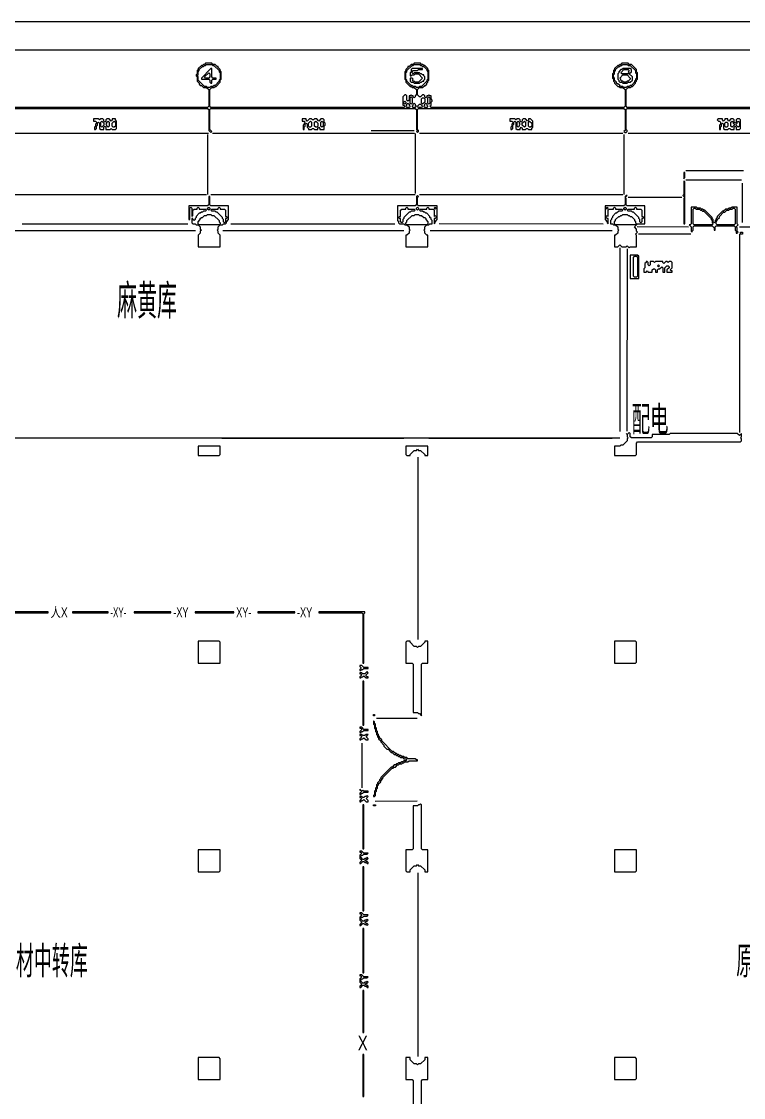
# Model space of a CAD drawing. Extents: x 67 to 3049, y 50 to 1736.
# Drawn here: x 1088 to 1777, y 710 to 1736 of the extents above; entities that cross this region are included whole.
import ezdxf

# ---------------------------------------------------------------- set-up
doc = ezdxf.new("R2010")
doc.units = 0
for name, color, linetype, lineweight in [('OCR_TEXT', 6, 'Continuous', 0), ('TEXT_FALLBACK_OUTLINE', 2, 'Continuous', 0), ('TRACE_STRAIGHT', 5, 'Continuous', 0), ('TRACE_TEXT_SYMBOL', 6, 'Continuous', 0)]:
    doc.layers.add(name, color=color, linetype=linetype, lineweight=lineweight)
doc.styles.add('wqy-unicode', font='wqy-unicode.lff')

msp = doc.modelspace()

# ---------------------------------------------------------------- linework, layer by layer
at = {"layer": 'TEXT_FALLBACK_OUTLINE', "color": 2}
for points in [[(1157, 1643), (1157, 1641), (1159, 1641), (1160, 1640), (1160, 1639), (1159, 1638), (1159, 1636), (1158, 1635), (1158, 1633), (1159, 1633), (1160, 1634), (1160, 1636), (1161, 1637), (1161, 1639), (1162, 1640), (1163, 1639), (1163, 1634), (1164, 1633), (1167, 1633), (1167, 1635), (1168, 1636), (1169, 1635), (1169, 1633), (1173, 1633), (1174, 1634), (1175, 1633), (1178, 1633), (1179, 1634), (1179, 1641), (1178, 1642), (1178, 1643), (1175, 1643), (1175, 1642), (1174, 1641), (1172, 1643), (1170, 1643), (1169, 1642), (1169, 1641), (1168, 1640), (1167, 1641), (1167, 1642), (1166, 1643), (1164, 1643), (1163, 1642), (1162, 1643)], [(1356, 1643), (1356, 1641), (1358, 1641), (1359, 1640), (1358, 1639), (1358, 1638), (1357, 1637), (1357, 1633), (1358, 1633), (1358, 1635), (1359, 1636), (1359, 1638), (1360, 1639), (1361, 1638), (1361, 1635), (1362, 1634), (1362, 1633), (1365, 1633), (1366, 1634), (1367, 1634), (1368, 1633), (1371, 1633), (1371, 1634), (1372, 1635), (1373, 1634), (1373, 1633), (1377, 1633), (1377, 1636), (1378, 1637), (1378, 1639), (1377, 1640), (1377, 1642), (1376, 1643), (1374, 1643), (1372, 1641), (1370, 1643), (1368, 1643), (1367, 1642), (1366, 1642), (1365, 1643), (1363, 1643), (1361, 1641), (1360, 1642), (1360, 1643)], [(1554, 1643), (1554, 1641), (1556, 1641), (1557, 1640), (1557, 1639), (1556, 1638), (1556, 1636), (1555, 1635), (1555, 1633), (1556, 1633), (1557, 1634), (1557, 1637), (1558, 1638), (1558, 1640), (1559, 1641), (1560, 1640), (1560, 1634), (1561, 1633), (1564, 1633), (1564, 1634), (1565, 1635), (1566, 1634), (1566, 1633), (1569, 1633), (1570, 1634), (1571, 1634), (1572, 1633), (1575, 1633), (1575, 1634), (1576, 1635), (1576, 1641), (1574, 1643), (1572, 1643), (1572, 1642), (1571, 1641), (1569, 1643), (1567, 1643), (1566, 1642), (1566, 1641), (1565, 1640), (1564, 1641), (1564, 1642), (1563, 1643), (1561, 1643), (1560, 1642), (1559, 1643)], [(1753, 1643), (1752, 1642), (1753, 1641), (1754, 1641), (1755, 1640), (1755, 1638), (1754, 1637), (1754, 1633), (1755, 1633), (1755, 1635), (1756, 1636), (1756, 1638), (1757, 1639), (1758, 1638), (1758, 1634), (1759, 1633), (1762, 1633), (1763, 1634), (1764, 1634), (1765, 1633), (1768, 1633), (1768, 1635), (1769, 1636), (1770, 1635), (1770, 1633), (1773, 1633), (1774, 1634), (1774, 1642), (1773, 1643), (1771, 1643), (1770, 1642), (1770, 1640), (1769, 1639), (1768, 1640), (1768, 1642), (1767, 1643), (1765, 1643), (1763, 1641), (1762, 1642), (1762, 1643), (1759, 1643), (1759, 1642), (1758, 1641), (1757, 1642), (1757, 1643)], [(1164, 1640), (1165, 1641), (1167, 1639), (1167, 1637), (1165, 1635), (1164, 1636)], [(1170, 1640), (1171, 1641), (1172, 1640), (1172, 1636), (1171, 1635), (1170, 1636), (1170, 1637), (1169, 1638), (1170, 1639)], [(1177, 1641), (1178, 1640), (1178, 1636), (1177, 1635), (1176, 1635), (1175, 1636), (1175, 1639)], [(1364, 1641), (1365, 1640), (1365, 1636), (1364, 1635), (1363, 1635), (1362, 1636), (1362, 1639)], [(1368, 1640), (1369, 1641), (1371, 1639), (1371, 1636), (1370, 1635), (1369, 1635), (1368, 1636)], [(1374, 1640), (1375, 1641), (1376, 1640), (1376, 1636), (1375, 1635), (1374, 1636)], [(1561, 1640), (1562, 1641), (1563, 1640), (1563, 1639), (1564, 1638), (1563, 1637), (1563, 1636), (1562, 1635), (1561, 1636)], [(1568, 1641), (1569, 1640), (1569, 1636), (1568, 1635), (1566, 1637), (1566, 1639)], [(1572, 1640), (1573, 1641), (1575, 1639), (1575, 1636), (1574, 1635), (1573, 1635), (1572, 1636)], [(1759, 1639), (1760, 1640), (1761, 1640), (1762, 1639), (1762, 1636), (1761, 1635), (1760, 1635), (1759, 1636)], [(1765, 1640), (1766, 1641), (1767, 1640), (1767, 1639), (1768, 1638), (1768, 1637), (1766, 1635), (1765, 1636)], [(1771, 1640), (1772, 1641), (1773, 1640), (1773, 1636), (1772, 1635), (1770, 1637), (1770, 1638), (1771, 1639)], [(1684, 1507), (1684, 1506), (1683, 1505), (1683, 1501), (1682, 1500), (1682, 1497), (1684, 1497), (1685, 1498), (1686, 1497), (1690, 1497), (1690, 1499), (1691, 1500), (1692, 1500), (1693, 1499), (1693, 1497), (1695, 1497), (1695, 1499), (1696, 1500), (1697, 1500), (1699, 1502), (1700, 1501), (1700, 1497), (1702, 1497), (1702, 1501), (1704, 1503), (1705, 1503), (1706, 1502), (1706, 1501), (1704, 1499), (1704, 1497), (1709, 1497), (1709, 1498), (1708, 1498), (1707, 1499), (1709, 1501), (1709, 1506), (1708, 1507), (1706, 1507), (1705, 1506), (1704, 1507), (1703, 1507), (1701, 1505), (1700, 1506), (1700, 1507), (1693, 1507), (1692, 1506), (1691, 1507), (1688, 1507), (1688, 1504), (1687, 1503), (1686, 1504), (1686, 1506), (1685, 1507)], [(1695, 1503), (1696, 1504), (1697, 1503), (1696, 1502)], [(1411, 1122), (1411, 1121), (1412, 1120), (1412, 1119), (1411, 1118), (1411, 1117), (1412, 1117), (1413, 1118), (1414, 1118), (1415, 1119), (1419, 1119), (1419, 1120), (1415, 1120), (1413, 1122)], [(1418, 1116), (1416, 1114), (1414, 1114), (1413, 1115), (1411, 1115), (1411, 1114), (1412, 1114), (1413, 1113), (1411, 1111), (1411, 1110), (1412, 1110), (1413, 1111), (1414, 1111), (1415, 1112), (1417, 1110), (1419, 1110), (1419, 1111), (1418, 1111), (1417, 1112), (1417, 1113), (1419, 1115)], [(1411, 1063), (1411, 1062), (1412, 1062), (1413, 1061), (1411, 1059), (1411, 1058), (1412, 1058), (1413, 1059), (1414, 1059), (1415, 1060), (1419, 1060), (1419, 1061), (1415, 1061), (1413, 1063)], [(1411, 1056), (1411, 1055), (1412, 1055), (1413, 1054), (1411, 1052), (1411, 1051), (1412, 1051), (1413, 1052), (1414, 1052), (1415, 1053), (1417, 1051), (1419, 1051), (1419, 1052), (1417, 1054), (1419, 1056), (1417, 1056), (1416, 1055), (1414, 1055), (1413, 1056)], [(1411, 945), (1411, 944), (1412, 944), (1413, 943), (1411, 941), (1411, 938), (1413, 936), (1411, 934), (1411, 933), (1412, 933), (1414, 935), (1415, 935), (1416, 934), (1417, 934), (1418, 933), (1419, 933), (1419, 934), (1418, 935), (1417, 935), (1416, 936), (1417, 937), (1418, 937), (1419, 938), (1418, 939), (1417, 938), (1416, 938), (1415, 937), (1414, 937), (1412, 939), (1412, 940), (1413, 941), (1414, 941), (1415, 942), (1418, 942), (1419, 943), (1415, 943), (1413, 945)], [(1411, 827), (1411, 826), (1412, 826), (1413, 825), (1411, 823), (1411, 820), (1413, 818), (1411, 816), (1411, 815), (1412, 815), (1414, 817), (1415, 817), (1416, 816), (1417, 816), (1418, 815), (1419, 815), (1419, 816), (1418, 817), (1417, 817), (1416, 818), (1417, 819), (1418, 819), (1419, 820), (1418, 821), (1417, 820), (1416, 820), (1415, 819), (1414, 819), (1412, 821), (1412, 822), (1413, 823), (1414, 823), (1415, 824), (1418, 824), (1419, 825), (1415, 825), (1413, 827)]]:
    msp.add_lwpolyline(points, close=True, dxfattribs=at)
at = {"layer": 'TRACE_STRAIGHT', "color": 5}
for p, q in [((68.125, 1735.857), (3046.875, 1735.856)), ((138.125, 1708.734), (3020.625, 1708.734)), ((1422, 1632), (1463, 1632)), ((1070.625, 1629.3), (1266.875, 1629.27)), ((1266, 1628), (1266, 1571)), ((1270.625, 1629.294), (1463.125, 1629.286)), ((1464, 1629), (1464, 1572)), ((1468.125, 1629.309), (1661.875, 1629.263)), ((1663, 1628), (1663, 1571)), ((1666.875, 1629.298), (1858.125, 1629.288)), ((1721.875, 1593.959), (1776.875, 1593.945)), ((1722, 1585), (1775, 1585)), ((1776.09, 1544.124), (1776.135, 1581.626)), ((1070.625, 1570.849), (1264.375, 1570.86)), ((1226, 1571), (1265, 1571)), ((1269, 1571), (1464, 1571)), ((1468.125, 1570.86), (1661.875, 1570.849)), ((1666.875, 1568.333), (1718.125, 1568.366)), ((1089, 1543), (1247, 1543)), ((1288.125, 1543.05), (1444.375, 1543.068)), ((1486.875, 1543.128), (1643.127, 1542.899)), ((1675.615, 1540.391), (1724.382, 1540.016)), ((1773.126, 1540.053), (1850.629, 1540.288)), ((1080.625, 1536.589), (1254.375, 1536.578)), ((1280.625, 1536.578), (1453.125, 1536.593)), ((1478.124, 1536.564), (1651.874, 1536.618)), ((1676.875, 1533.342), (1726.875, 1533.348)), ((1773, 1533), (1773, 1344)), ((1659, 1520), (1659, 1345)), ((1666.039, 1345.375), (1666.249, 1519.126)), ((872, 1339), (1659, 1339)), ((1279.375, 1338.615), (1453.125, 1338.607)), ((1476.875, 1338.618), (1651.875, 1338.605)), ((1466.396, 1320.375), (1466.408, 1146.625)), ((1426.873, 1071.659), (1465.627, 1071.584)), ((1412.855, 1047.875), (1412.863, 1005.375)), ((1425.622, 992.628), (1465.629, 992.75)), ((1466.434, 924.125), (1466.434, 749.125))]:
    msp.add_line(p, q, dxfattribs=at)
at = {"layer": 'TRACE_TEXT_SYMBOL', "color": 6}
for points in [[(1274, 1674), (1278, 1678), (1278, 1680), (1279, 1681), (1279, 1688), (1278, 1689), (1278, 1690), (1276, 1692), (1276, 1693), (1275, 1693), (1273, 1695), (1271, 1695), (1270, 1696), (1264, 1696), (1263, 1695), (1262, 1695), (1261, 1694), (1260, 1694), (1257, 1691), (1257, 1690), (1256, 1689), (1256, 1686), (1255, 1685), (1255, 1684), (1256, 1683), (1256, 1679), (1258, 1677), (1258, 1676), (1259, 1675), (1260, 1675), (1262, 1673), (1265, 1673), (1267, 1671), (1267, 1655), (1266, 1654), (1070, 1654)], [(1466, 1666), (1466, 1671), (1468, 1673), (1471, 1673), (1473, 1675), (1474, 1675), (1475, 1676), (1475, 1677), (1476, 1678), (1476, 1679), (1477, 1680), (1477, 1689), (1476, 1690), (1476, 1691), (1473, 1694), (1472, 1694), (1471, 1695), (1470, 1695), (1469, 1696), (1463, 1696), (1462, 1695), (1460, 1695), (1458, 1693), (1457, 1693), (1457, 1692), (1455, 1690), (1455, 1689), (1454, 1688), (1454, 1681), (1455, 1680), (1455, 1678), (1459, 1674), (1460, 1674), (1461, 1673), (1463, 1673), (1465, 1671), (1465, 1666), (1464, 1665), (1464, 1664), (1463, 1663), (1462, 1664), (1462, 1665), (1461, 1665), (1460, 1666), (1459, 1665), (1458, 1665), (1458, 1661), (1457, 1660), (1456, 1661), (1456, 1665), (1455, 1666), (1454, 1666), (1452, 1664), (1452, 1656), (1453, 1656), (1454, 1655), (1453, 1654), (1269, 1654), (1268, 1655), (1268, 1671), (1270, 1673), (1272, 1673), (1273, 1674), (1274, 1674)], [(1784, 1654), (1666, 1654), (1665, 1655), (1665, 1671), (1667, 1673), (1669, 1673), (1670, 1674), (1671, 1674), (1674, 1677), (1674, 1678), (1675, 1679), (1675, 1680), (1676, 1681), (1676, 1687), (1675, 1688), (1675, 1690), (1670, 1695), (1668, 1695), (1667, 1696), (1661, 1696), (1660, 1695), (1659, 1695), (1658, 1694), (1657, 1694), (1654, 1691), (1654, 1690), (1653, 1689), (1653, 1687), (1652, 1686), (1652, 1682), (1653, 1681), (1653, 1679), (1654, 1678), (1654, 1677), (1657, 1674), (1658, 1674), (1659, 1673), (1662, 1673), (1664, 1671), (1664, 1655), (1663, 1654), (1479, 1654), (1478, 1655), (1479, 1656), (1479, 1659), (1480, 1660), (1480, 1661), (1479, 1662), (1479, 1665), (1478, 1665), (1477, 1666), (1476, 1665), (1475, 1665), (1475, 1664), (1474, 1663), (1473, 1664), (1473, 1665), (1472, 1666), (1471, 1666), (1469, 1664), (1468, 1664), (1466, 1666)], [(1070, 1653), (1266, 1653), (1267, 1652), (1267, 1632), (1269, 1630), (1270, 1631), (1268, 1633), (1268, 1652), (1269, 1653), (1464, 1653), (1465, 1652), (1465, 1633), (1466, 1632), (1465, 1631), (1466, 1630), (1467, 1631), (1467, 1632), (1466, 1633), (1466, 1652), (1467, 1653), (1663, 1653), (1664, 1652), (1664, 1632), (1663, 1631), (1664, 1630), (1665, 1630), (1666, 1631), (1666, 1632), (1665, 1633), (1665, 1652), (1666, 1653)], [(1666, 1653), (1785, 1653)], [(1466, 1570), (1465, 1569), (1465, 1561), (1464, 1560), (1447, 1560), (1447, 1546), (1448, 1545), (1448, 1544), (1449, 1543), (1453, 1543), (1454, 1542), (1456, 1542), (1458, 1540), (1458, 1538), (1459, 1537), (1458, 1536), (1458, 1534), (1456, 1532), (1455, 1532), (1455, 1521), (1476, 1521), (1476, 1532), (1475, 1532), (1473, 1534), (1473, 1536), (1472, 1537), (1473, 1538), (1473, 1540), (1475, 1542), (1477, 1542), (1478, 1543), (1480, 1543), (1480, 1546), (1479, 1547), (1479, 1548), (1478, 1549), (1478, 1550), (1475, 1553), (1474, 1553), (1473, 1554), (1472, 1554), (1471, 1555), (1469, 1555), (1468, 1556), (1469, 1557), (1475, 1557), (1475, 1558), (1476, 1559), (1477, 1558), (1477, 1557), (1481, 1557), (1482, 1556), (1482, 1550), (1483, 1551), (1484, 1550), (1484, 1549), (1483, 1548), (1482, 1548), (1482, 1543), (1483, 1544), (1483, 1545), (1485, 1547), (1485, 1560), (1467, 1560)], [(1467, 1560), (1466, 1561), (1466, 1568), (1467, 1569), (1466, 1570)], [(1665, 1570), (1664, 1569), (1664, 1561), (1663, 1560), (1645, 1560), (1645, 1547), (1647, 1545), (1647, 1544), (1648, 1543), (1648, 1548), (1647, 1548), (1646, 1549), (1646, 1550), (1647, 1551), (1648, 1550), (1648, 1556), (1649, 1557), (1653, 1557), (1653, 1558), (1654, 1559), (1655, 1558), (1655, 1557), (1661, 1557), (1662, 1556), (1661, 1555), (1658, 1555), (1656, 1553), (1655, 1553), (1652, 1550), (1652, 1549), (1651, 1548), (1651, 1547), (1650, 1546), (1650, 1543), (1652, 1543), (1653, 1542), (1655, 1542), (1657, 1540), (1657, 1538), (1658, 1537), (1657, 1536), (1657, 1534), (1655, 1532), (1654, 1532), (1654, 1521), (1657, 1521), (1659, 1523), (1661, 1521), (1665, 1521), (1666, 1522), (1668, 1520), (1669, 1521), (1675, 1521), (1675, 1532), (1674, 1533), (1676, 1535), (1675, 1536), (1675, 1538), (1673, 1540), (1676, 1543), (1683, 1543), (1683, 1560), (1666, 1560), (1665, 1561)], [(1665, 1561), (1665, 1567), (1664, 1568), (1666, 1570), (1665, 1570)], [(1424, 1069), (1424, 1066), (1425, 1065), (1425, 1062), (1426, 1061), (1426, 1059), (1427, 1058), (1427, 1056), (1428, 1055), (1428, 1054), (1429, 1053), (1429, 1052), (1431, 1050), (1431, 1049), (1434, 1046), (1434, 1045), (1437, 1042), (1438, 1042), (1441, 1039), (1442, 1039), (1444, 1037), (1445, 1037), (1446, 1036), (1447, 1036), (1448, 1035), (1449, 1035), (1450, 1034), (1452, 1034), (1453, 1033), (1455, 1033), (1456, 1032), (1455, 1031), (1453, 1031), (1452, 1030), (1451, 1030), (1450, 1029), (1448, 1029), (1447, 1028), (1446, 1028), (1445, 1027), (1444, 1027), (1442, 1025), (1441, 1025), (1431, 1015), (1431, 1014), (1430, 1013), (1430, 1012), (1428, 1010), (1428, 1009), (1427, 1008), (1427, 1006), (1426, 1005), (1426, 1003), (1425, 1002), (1425, 999), (1424, 998), (1424, 997), (1425, 997), (1426, 998), (1426, 1001), (1427, 1002), (1427, 1004), (1428, 1005), (1428, 1007)], [(1428, 1007), (1429, 1008), (1429, 1009), (1431, 1011), (1431, 1012), (1433, 1014), (1433, 1015), (1442, 1024), (1443, 1024), (1444, 1025), (1445, 1025), (1447, 1027), (1448, 1027), (1449, 1028), (1451, 1028), (1452, 1029), (1453, 1029), (1454, 1030), (1457, 1030), (1458, 1031), (1466, 1031), (1466, 1032), (1465, 1032), (1464, 1033), (1457, 1033), (1456, 1034), (1454, 1034), (1453, 1035), (1451, 1035), (1450, 1036), (1449, 1036), (1448, 1037), (1447, 1037), (1446, 1038), (1445, 1038), (1443, 1040), (1442, 1040), (1432, 1050), (1432, 1051), (1430, 1053), (1430, 1054), (1429, 1055), (1429, 1056), (1428, 1057), (1428, 1059), (1427, 1060), (1427, 1062), (1426, 1063), (1426, 1066), (1425, 1067), (1425, 1068), (1424, 1069)]]:
    msp.add_lwpolyline(points, dxfattribs=at)
for points in [[(1264, 1694), (1265, 1695), (1270, 1695), (1271, 1694), (1272, 1694), (1277, 1689), (1277, 1688), (1278, 1687), (1278, 1681), (1277, 1680), (1277, 1679), (1273, 1675), (1272, 1675), (1271, 1674), (1269, 1674), (1268, 1673), (1266, 1673), (1265, 1674), (1263, 1674), (1257, 1680), (1257, 1683), (1256, 1684), (1257, 1685), (1257, 1688), (1258, 1689), (1258, 1690), (1261, 1693), (1262, 1693), (1263, 1694)], [(1462, 1694), (1463, 1695), (1468, 1695), (1469, 1694), (1470, 1694), (1471, 1693), (1472, 1693), (1475, 1690), (1475, 1689), (1476, 1688), (1476, 1681), (1475, 1680), (1475, 1679), (1470, 1674), (1468, 1674), (1467, 1673), (1465, 1673), (1464, 1674), (1462, 1674), (1461, 1675), (1460, 1675), (1456, 1679), (1456, 1680), (1455, 1681), (1455, 1687), (1456, 1688), (1456, 1689), (1461, 1694)], [(1661, 1694), (1662, 1695), (1666, 1695), (1667, 1694), (1669, 1694), (1674, 1689), (1674, 1687), (1675, 1686), (1675, 1682), (1674, 1681), (1674, 1680), (1673, 1679), (1673, 1678), (1670, 1675), (1669, 1675), (1668, 1674), (1666, 1674), (1665, 1673), (1663, 1673), (1662, 1674), (1660, 1674), (1658, 1676), (1657, 1676), (1656, 1677), (1656, 1678), (1654, 1680), (1654, 1682), (1653, 1683), (1653, 1685), (1654, 1686), (1654, 1688), (1655, 1689), (1655, 1690), (1658, 1693), (1659, 1693), (1660, 1694)], [(1269, 1691), (1260, 1682), (1260, 1681), (1267, 1681), (1268, 1680), (1268, 1678), (1269, 1677), (1270, 1677), (1270, 1680), (1271, 1681), (1274, 1681), (1274, 1682), (1271, 1682), (1270, 1683), (1270, 1691)], [(1267, 1687), (1268, 1686), (1268, 1683), (1267, 1682), (1264, 1682), (1263, 1683)], [(1461, 1691), (1460, 1690), (1460, 1688), (1459, 1687), (1459, 1684), (1460, 1684), (1461, 1685), (1463, 1685), (1464, 1686), (1467, 1686), (1471, 1682), (1467, 1678), (1464, 1678), (1463, 1679), (1462, 1679), (1461, 1680), (1462, 1681), (1461, 1682), (1459, 1682), (1459, 1679), (1460, 1678), (1462, 1678), (1463, 1677), (1468, 1677), (1469, 1678), (1470, 1678), (1471, 1679), (1472, 1679), (1472, 1680), (1473, 1681), (1473, 1683), (1472, 1684), (1472, 1685), (1471, 1685), (1470, 1686), (1469, 1686), (1468, 1687), (1463, 1687), (1462, 1686), (1461, 1687), (1461, 1688), (1462, 1689), (1466, 1689), (1467, 1690), (1471, 1690), (1471, 1691)], [(1662, 1691), (1661, 1690), (1660, 1690), (1658, 1688), (1658, 1687), (1657, 1686), (1657, 1681), (1658, 1680), (1658, 1679), (1659, 1678), (1661, 1678), (1662, 1677), (1666, 1677), (1667, 1678), (1669, 1678), (1671, 1680), (1671, 1683), (1668, 1686), (1670, 1688), (1670, 1690), (1669, 1691)], [(1662, 1685), (1666, 1685), (1669, 1682), (1669, 1681), (1667, 1679), (1666, 1679), (1665, 1678), (1663, 1678), (1662, 1679), (1661, 1679), (1660, 1680), (1660, 1681), (1659, 1682)], [(1663, 1690), (1667, 1690), (1668, 1689), (1667, 1688), (1668, 1687), (1667, 1686), (1661, 1686), (1660, 1687)], [(1459, 1663), (1460, 1664), (1461, 1663), (1461, 1658), (1460, 1657), (1459, 1658)], [(1470, 1662), (1471, 1663), (1472, 1663), (1473, 1662), (1473, 1659), (1471, 1657), (1470, 1658)], [(1476, 1663), (1477, 1664), (1478, 1663), (1478, 1658), (1477, 1657), (1476, 1658)], [(1453, 1659), (1454, 1660), (1455, 1659), (1455, 1658), (1454, 1657), (1453, 1658)], [(1456, 1657), (1457, 1658), (1458, 1657), (1458, 1656), (1459, 1655), (1458, 1654), (1456, 1654), (1455, 1655), (1456, 1656)], [(1462, 1657), (1463, 1658), (1464, 1657), (1464, 1656), (1465, 1655), (1464, 1654), (1462, 1654), (1461, 1655), (1462, 1656)], [(1468, 1657), (1469, 1657), (1471, 1655), (1470, 1654), (1467, 1654), (1466, 1655)], [(1473, 1657), (1474, 1658), (1475, 1657), (1475, 1656), (1476, 1655), (1475, 1654), (1473, 1654), (1472, 1655), (1473, 1656)], [(1720, 1592), (1720, 1586), (1721, 1587), (1721, 1592)], [(1720, 1584), (1720, 1571), (1719, 1570), (1721, 1568), (1720, 1567), (1720, 1543), (1721, 1543), (1721, 1583)], [(1267, 1569), (1267, 1561), (1266, 1560), (1248, 1560), (1248, 1547), (1249, 1547), (1249, 1558), (1250, 1559), (1251, 1558), (1251, 1550), (1252, 1551), (1252, 1556), (1253, 1557), (1256, 1557), (1256, 1558), (1257, 1559), (1258, 1558), (1258, 1557), (1264, 1557), (1265, 1556), (1264, 1555), (1262, 1555), (1261, 1554), (1260, 1554), (1259, 1553), (1258, 1553), (1255, 1550), (1255, 1549), (1254, 1548), (1254, 1547), (1253, 1546), (1252, 1547), (1252, 1548), (1251, 1548), (1251, 1544), (1252, 1543), (1254, 1543), (1255, 1542), (1257, 1542), (1259, 1540), (1259, 1538), (1260, 1537), (1259, 1536), (1259, 1534), (1257, 1532), (1257, 1521), (1278, 1521), (1278, 1532), (1276, 1534), (1276, 1536), (1275, 1537), (1276, 1538), (1276, 1540), (1278, 1542), (1280, 1542), (1281, 1543), (1283, 1543), (1284, 1544), (1284, 1545), (1286, 1547), (1286, 1560), (1269, 1560), (1268, 1561), (1268, 1569)], [(1265, 1551), (1266, 1552), (1269, 1552), (1270, 1551), (1272, 1551), (1277, 1546), (1277, 1545), (1278, 1544), (1278, 1543), (1277, 1542), (1258, 1542), (1257, 1543), (1257, 1545), (1259, 1547), (1259, 1548), (1260, 1549), (1261, 1549), (1263, 1551)], [(1266, 1558), (1267, 1559), (1268, 1558), (1268, 1557), (1267, 1556), (1266, 1557)], [(1276, 1558), (1277, 1559), (1278, 1558), (1278, 1557), (1282, 1557), (1283, 1556), (1283, 1550), (1284, 1550), (1285, 1549), (1284, 1548), (1283, 1548), (1283, 1545), (1282, 1544), (1281, 1545), (1281, 1547), (1280, 1548), (1280, 1549), (1275, 1554), (1274, 1554), (1273, 1555), (1270, 1555), (1269, 1556), (1270, 1557), (1276, 1557)], [(1455, 1558), (1456, 1559), (1457, 1558), (1457, 1557), (1463, 1557), (1464, 1556), (1463, 1555), (1460, 1555), (1459, 1554), (1458, 1554), (1453, 1549), (1453, 1548), (1452, 1547), (1452, 1545), (1451, 1544), (1450, 1545), (1450, 1548), (1449, 1548), (1448, 1549), (1449, 1550), (1450, 1550), (1450, 1556), (1451, 1557), (1455, 1557)], [(1463, 1551), (1464, 1552), (1467, 1552), (1468, 1551), (1470, 1551), (1472, 1549), (1473, 1549), (1474, 1548), (1474, 1547), (1476, 1545), (1476, 1543), (1475, 1542), (1456, 1542), (1455, 1543), (1455, 1544), (1456, 1545), (1456, 1546), (1461, 1551)], [(1465, 1558), (1466, 1559), (1467, 1558), (1467, 1557), (1466, 1556), (1465, 1557)], [(1482, 1558), (1483, 1559), (1484, 1558), (1483, 1557)], [(1646, 1558), (1647, 1559), (1648, 1558), (1647, 1557)], [(1661, 1551), (1662, 1552), (1666, 1552), (1667, 1551), (1668, 1551), (1669, 1550), (1670, 1550), (1673, 1547), (1673, 1546), (1674, 1545), (1674, 1544), (1675, 1543), (1674, 1542), (1655, 1542), (1654, 1543), (1654, 1545), (1655, 1546), (1655, 1547), (1658, 1550), (1659, 1550), (1660, 1551)], [(1663, 1558), (1664, 1559), (1665, 1558), (1665, 1557), (1664, 1556), (1663, 1557)], [(1673, 1558), (1674, 1559), (1675, 1558), (1675, 1557), (1679, 1557), (1680, 1556), (1680, 1550), (1681, 1550), (1682, 1549), (1681, 1548), (1680, 1548), (1680, 1545), (1679, 1544), (1678, 1545), (1678, 1547), (1677, 1548), (1677, 1549), (1672, 1554), (1671, 1554), (1670, 1555), (1667, 1555), (1666, 1556), (1667, 1557), (1673, 1557)], [(1727, 1559), (1727, 1543), (1726, 1542), (1725, 1542), (1727, 1540), (1727, 1536), (1728, 1535), (1728, 1536), (1729, 1537), (1729, 1540), (1730, 1541), (1747, 1541), (1749, 1539), (1749, 1537), (1750, 1537), (1750, 1540), (1751, 1541), (1768, 1541), (1769, 1540), (1769, 1537), (1770, 1536), (1770, 1534), (1771, 1534), (1772, 1535), (1771, 1536), (1771, 1539), (1770, 1540), (1772, 1542), (1771, 1543), (1771, 1559), (1766, 1559), (1765, 1558), (1763, 1558), (1762, 1557), (1760, 1557), (1758, 1555), (1757, 1555), (1752, 1550), (1752, 1549), (1751, 1548), (1751, 1547), (1750, 1546), (1750, 1545), (1749, 1544), (1748, 1545), (1748, 1547), (1747, 1548), (1747, 1549), (1740, 1556), (1739, 1556), (1738, 1557), (1737, 1557), (1736, 1558), (1733, 1558), (1732, 1559)], [(1729, 1557), (1730, 1558), (1731, 1558), (1732, 1557), (1735, 1557), (1736, 1556), (1737, 1556), (1738, 1555), (1739, 1555), (1746, 1548), (1746, 1547), (1747, 1546), (1747, 1544), (1748, 1543), (1747, 1542), (1730, 1542), (1729, 1543)], [(1766, 1557), (1767, 1558), (1768, 1558), (1769, 1557), (1769, 1543), (1768, 1542), (1752, 1542), (1751, 1543), (1751, 1545), (1752, 1546), (1752, 1547), (1754, 1549), (1754, 1550), (1758, 1554), (1759, 1554), (1761, 1556), (1763, 1556), (1764, 1557)], [(1774, 1535), (1776, 1535), (1776, 1533), (1774, 1533)], [(1669, 1513), (1669, 1491), (1677, 1491), (1677, 1512), (1676, 1513)], [(1672, 1511), (1673, 1512), (1675, 1512), (1676, 1511), (1676, 1493), (1675, 1492), (1673, 1492), (1672, 1493)], [(1668, 1344), (1666, 1342), (1665, 1343), (1666, 1342), (1666, 1340), (1667, 1339), (1666, 1338), (1666, 1336), (1662, 1332), (1660, 1332), (1659, 1331), (1654, 1331), (1654, 1322), (1674, 1322), (1675, 1323), (1675, 1334), (1676, 1335), (1774, 1335), (1775, 1336), (1775, 1338), (1774, 1339), (1775, 1340), (1775, 1343), (1773, 1341), (1771, 1343), (1707, 1343), (1706, 1342), (1690, 1342), (1690, 1340), (1689, 1339), (1670, 1339), (1669, 1340), (1669, 1343)], [(1257, 1331), (1257, 1322), (1277, 1322), (1278, 1323), (1278, 1331)], [(1455, 1331), (1455, 1323), (1456, 1322), (1459, 1322), (1459, 1323), (1463, 1327), (1465, 1327), (1466, 1328), (1467, 1327), (1469, 1327), (1473, 1323), (1473, 1322), (1476, 1322), (1476, 1331)], [(1078, 1173), (1078, 1172), (1114, 1172), (1114, 1173)], [(1137, 1173), (1137, 1172), (1171, 1172), (1171, 1173)], [(1196, 1173), (1196, 1172), (1231, 1172), (1231, 1173)], [(1254, 1173), (1254, 1172), (1291, 1172), (1291, 1173)], [(1314, 1173), (1314, 1172), (1349, 1172), (1349, 1173)], [(1372, 1173), (1372, 1172), (1413, 1172), (1414, 1171), (1414, 1124), (1415, 1124), (1415, 1171), (1416, 1172), (1416, 1173)], [(1257, 1145), (1257, 1124), (1278, 1124), (1278, 1144), (1277, 1145)], [(1456, 1145), (1455, 1144), (1455, 1124), (1461, 1124), (1462, 1123), (1462, 1077), (1466, 1077), (1467, 1076), (1468, 1076), (1470, 1074), (1470, 1123), (1471, 1124), (1476, 1124), (1476, 1145), (1473, 1145), (1473, 1144), (1469, 1140), (1467, 1140), (1466, 1139), (1465, 1140), (1463, 1140), (1459, 1144), (1459, 1145)], [(1654, 1145), (1654, 1124), (1674, 1124), (1675, 1125), (1675, 1144), (1674, 1145)], [(1414, 1107), (1414, 1065), (1415, 1065), (1415, 1107)], [(1424, 1075), (1425, 1075), (1425, 1074), (1424, 1074)], [(1411, 1004), (1411, 1003), (1412, 1003), (1413, 1002), (1411, 1000), (1411, 999), (1412, 999), (1413, 1000), (1414, 1000), (1415, 1001), (1419, 1001), (1419, 1002), (1415, 1002), (1414, 1003), (1413, 1002)], [(1418, 998), (1417, 997), (1416, 997), (1415, 996), (1414, 996), (1413, 997), (1411, 997), (1411, 996), (1412, 996), (1413, 995), (1411, 993), (1411, 992), (1412, 992), (1413, 993), (1414, 993), (1415, 994), (1417, 992), (1419, 992), (1419, 993), (1417, 995), (1419, 997)], [(1414, 989), (1414, 947), (1415, 947), (1415, 989)], [(1424, 989), (1426, 989), (1426, 988), (1424, 988)], [(1469, 990), (1468, 989), (1467, 989), (1466, 988), (1462, 988), (1462, 947), (1461, 946), (1455, 946), (1455, 926), (1456, 925), (1459, 925), (1459, 927), (1463, 931), (1465, 931), (1466, 932), (1467, 931), (1469, 931), (1473, 927), (1473, 925), (1476, 925), (1476, 946), (1471, 946), (1470, 947), (1470, 989)], [(1257, 946), (1257, 925), (1277, 925), (1278, 926), (1278, 946)], [(1654, 946), (1654, 925), (1674, 925), (1675, 926), (1675, 946)], [(1414, 930), (1414, 888), (1415, 888), (1415, 930)], [(1411, 886), (1411, 885), (1412, 885), (1413, 884), (1411, 882), (1411, 879), (1413, 877), (1411, 875), (1411, 874), (1412, 874), (1414, 876), (1415, 876), (1416, 875), (1417, 875), (1418, 874), (1419, 875), (1418, 876), (1417, 876), (1416, 877), (1417, 878), (1418, 878), (1419, 879), (1418, 880), (1417, 879), (1416, 879), (1415, 878), (1414, 878), (1412, 880), (1412, 881), (1413, 882), (1414, 882), (1415, 883), (1418, 883), (1419, 884), (1415, 884), (1413, 886)], [(1414, 871), (1414, 829), (1415, 829), (1415, 871)], [(1414, 812), (1414, 772), (1415, 772), (1415, 812)], [(1414, 751), (1414, 711), (1415, 711), (1415, 751)], [(1257, 748), (1257, 727), (1278, 727), (1278, 747), (1277, 748)], [(1455, 748), (1455, 727), (1461, 727), (1462, 726), (1462, 677), (1463, 677), (1464, 678), (1465, 678), (1466, 679), (1470, 679), (1470, 726), (1471, 727), (1476, 727), (1476, 748), (1473, 748), (1473, 746), (1469, 742), (1467, 742), (1466, 741), (1465, 742), (1463, 742), (1459, 746), (1459, 748)], [(1654, 748), (1654, 727), (1674, 727), (1675, 728), (1675, 747), (1674, 748)]]:
    msp.add_lwpolyline(points, close=True, dxfattribs=at)

# ---------------------------------------------------------------- texts
at = {"layer": 'OCR_TEXT', "color": 6, "style": 'wqy-unicode'}
for s, height, width, p in [('麻黄库', 28.86, 0.483408, (1179.68, 1455.802)), ('配电', 24.18, 0.530896, (1670.41, 1344.861)), ('人X', 9.36, 0.773969, (1116.2, 1167.882)), ('-XY-', 9.36, 0.608476, (1173.22, 1167.882)), ('-XY', 9.36, 0.697231, (1233.2, 1167.882)), ('XY-', 9.36, 0.697231, (1293.2, 1167.882)), ('-XY', 9.36, 0.697231, (1351.2, 1167.882)), ('原材中转库', 26.52, 0.474232, (1066, 827.331)), ('原材中转库', 26.52, 0.474232, (1770, 827.331)), ('X', 14.04, 0.763775, (1409.12, 754.822))]:
    msp.add_text(s, height=height, dxfattribs=dict(at, width=width)).set_placement(p)

doc.saveas('drawing.dxf')
